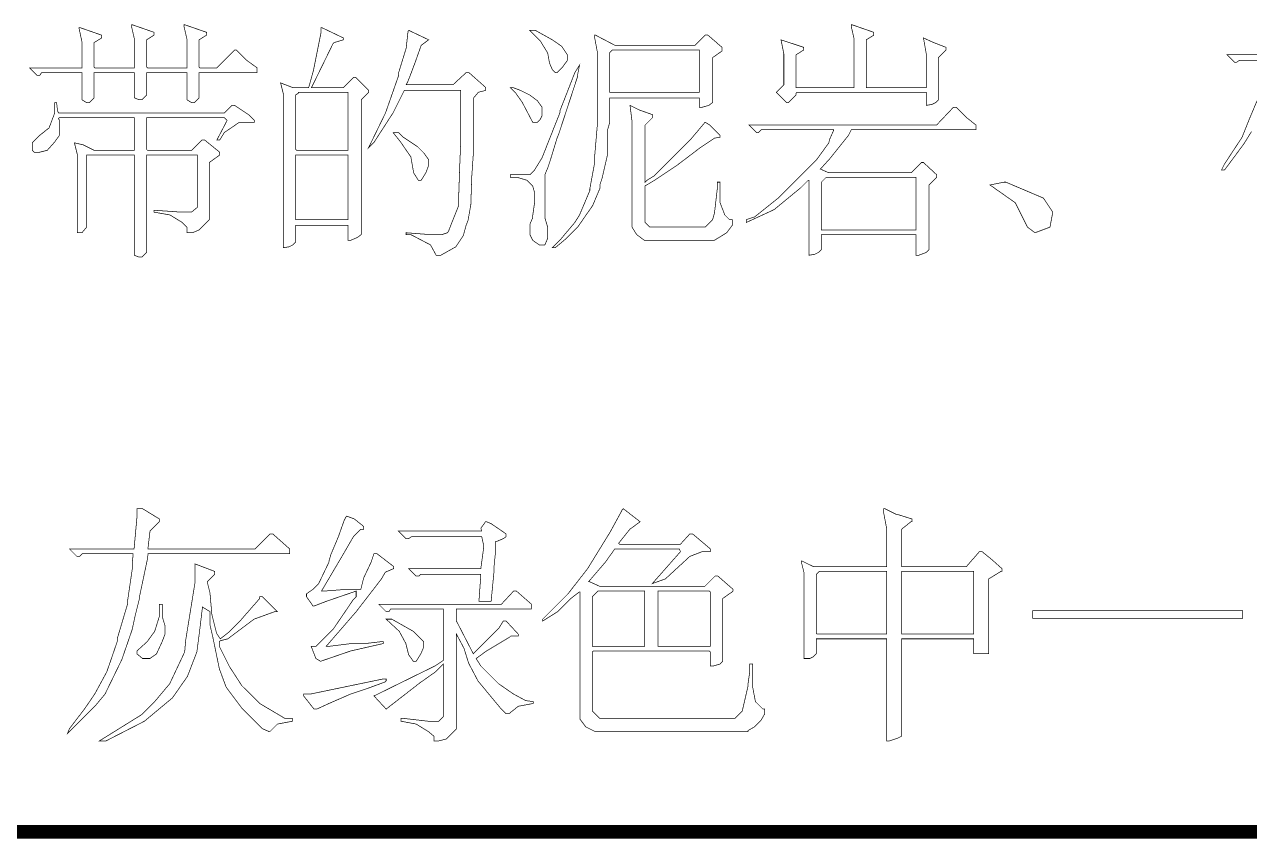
# Model space of a CAD drawing. Extents: x 94 to 452, y -72 to 1042.
# Drawn here: x 255.04 to 272.98, y 557.01 to 568.94 of the extents above; entities that cross this region are included whole.
import ezdxf

# ---------------------------------------------------------------- set-up
doc = ezdxf.new("R2010")
doc.units = 0
doc.header["$MEASUREMENT"] = 0
doc.layers.add('TREE_LAYER', color=7, linetype='Continuous')

msp = doc.modelspace()

# ---------------------------------------------------------------- linework, layer by layer
at = {"layer": 'TREE_LAYER'}
for points, const_width, elevation in [([(256.622711, 568.93196), (256.608985, 568.93196), (256.608985, 568.904509), (256.650162, 568.726078), (256.650162, 568.314313), (256.650162, 568.300588), (256.073691, 568.300588), (256.059966, 568.314313), (256.059966, 568.671176), (256.16977, 568.739803), (256.16977, 568.78098), (255.854084, 568.890784), (255.840358, 568.890784), (255.840358, 568.877058), (255.881534, 568.684901), (255.881534, 568.314313), (255.881534, 568.300588), (255.112907, 568.300588), (255.222711, 568.190784), (255.263887, 568.190784), (255.291338, 568.23196), (255.881534, 568.23196), (255.881534, 568.23196), (255.881534, 567.833921), (255.950162, 567.792744), (255.991338, 567.792744), (256.059966, 567.861372), (256.059966, 568.23196), (256.073691, 568.23196), (256.650162, 568.23196), (256.650162, 568.23196), (256.650162, 567.861372), (256.718789, 567.833921), (256.759966, 567.833921), (256.828593, 567.902548), (256.828593, 568.23196), (256.842319, 568.23196), (257.418789, 568.23196), (257.418789, 568.23196), (257.418789, 567.833921), (257.487417, 567.792744), (257.528593, 567.792744), (257.597221, 567.861372), (257.597221, 568.23196), (257.610946, 568.23196), (258.448201, 568.23196), (258.448201, 568.300588), (258.297221, 568.410392), (258.14624, 568.561372), (258.118789, 568.561372), (257.858005, 568.300588), (257.610946, 568.300588), (257.597221, 568.314313), (257.597221, 568.712352), (257.707025, 568.78098), (257.707025, 568.822156), (257.391338, 568.93196), (257.377613, 568.93196), (257.377613, 568.904509), (257.418789, 568.726078), (257.418789, 568.314313), (257.418789, 568.300588), (256.842319, 568.300588), (256.828593, 568.314313), (256.828593, 568.712352), (256.938397, 568.78098), (256.938397, 568.822156), (256.622711, 568.93196), (256.622711, 568.93196)], 0.01, 30), ([(267.163887, 568.93196), (267.150162, 568.93196), (267.150162, 568.904509), (267.191338, 568.726078), (267.191338, 568.012352), (267.177613, 568.012352), (266.354084, 568.012352), (266.340358, 568.012352), (266.340358, 568.492744), (266.450162, 568.561372), (266.450162, 568.561372), (266.450162, 568.602548), (266.12075, 568.712352), (266.161927, 568.50647), (266.161927, 568.053529), (266.052123, 567.943725), (266.203103, 567.792744), (266.230554, 567.792744), (266.340358, 567.902548), (266.340358, 567.929999), (266.354084, 567.943725), (268.248201, 567.943725), (268.248201, 567.929999), (268.248201, 567.751568), (268.330554, 567.765294), (268.385456, 567.792744), (268.426633, 567.833921), (268.426633, 568.451568), (268.536436, 568.561372), (268.536436, 568.602548), (268.358005, 568.671176), (268.207025, 568.739803), (268.248201, 568.50647), (268.248201, 568.012352), (268.248201, 568.012352), (267.36977, 568.012352), (267.36977, 568.012352), (267.36977, 568.712352), (267.479574, 568.78098), (267.479574, 568.78098), (267.479574, 568.822156), (267.163887, 568.93196), (267.163887, 568.93196)], 0.01, 30), ([(259.39526, 568.890784), (259.381534, 568.890784), (259.381534, 568.808431), (259.299182, 568.396666), (259.271731, 568.259411), (259.203103, 568.012352), (259.189378, 568.012352), (258.96977, 568.012352), (258.791338, 568.08098), (258.832515, 567.916274), (258.832515, 565.665294), (258.914868, 565.679019), (258.96977, 565.70647), (259.010946, 565.747646), (259.010946, 565.994705), (259.024672, 565.994705), (259.779574, 565.994705), (259.779574, 565.994705), (259.779574, 565.775097), (259.82075, 565.775097), (259.916829, 565.816274), (259.971731, 565.85745), (259.971731, 567.833921), (260.081534, 567.943725), (260.081534, 567.971176), (259.889378, 568.163333), (259.861927, 568.163333), (259.710946, 568.012352), (259.24428, 568.012352), (259.24428, 568.012352), (259.559966, 568.65745), (259.573691, 568.671176), (259.710946, 568.712352), (259.710946, 568.739803), (259.39526, 568.890784), (259.39526, 568.890784)], 0.01, 30), ([(260.671731, 568.849607), (260.658005, 568.835882), (260.630554, 568.588823), (260.52075, 568.23196), (260.52075, 568.190784), (260.328593, 567.641764), (260.081534, 567.133921), (260.163887, 567.216274), (260.438397, 567.641764), (260.603103, 567.971176), (261.426633, 567.971176), (261.426633, 567.971176), (261.426633, 567.147646), (261.426633, 567.147646), (261.412907, 566.804509), (261.399182, 566.392744), (261.399182, 566.282941), (261.316829, 566.077058), (261.289378, 566.008431), (261.248201, 565.898627), (261.234476, 565.884901), (261.152123, 565.85745), (260.987417, 565.85745), (260.630554, 565.884901), (260.630554, 565.85745), (260.699182, 565.85745), (260.987417, 565.70647), (261.06977, 565.55549), (261.138397, 565.55549), (261.358005, 565.679019), (261.467809, 565.843725), (261.508985, 565.994705), (261.536436, 566.063333), (261.577613, 566.296666), (261.591338, 566.708431), (261.618789, 567.10647), (261.618789, 567.861372), (261.687417, 567.943725), (261.797221, 567.971176), (261.797221, 568.012352), (261.550162, 568.23196), (261.508985, 568.23196), (261.316829, 568.053529), (260.630554, 568.053529), (260.630554, 568.053529), (260.658005, 568.108431), (260.685456, 568.177058), (260.767809, 568.396666), (260.850162, 568.629999), (260.959966, 568.712352), (260.671731, 568.849607), (260.671731, 568.849607)], 0.01, 30), ([(262.524672, 568.849607), (262.442319, 568.849607), (262.593299, 568.698627), (262.703103, 568.520195), (262.730554, 568.369215), (262.771731, 568.273137), (262.812907, 568.23196), (262.840358, 568.23196), (262.922711, 568.314313), (262.991338, 568.410392), (262.991338, 568.492744), (262.908985, 568.616274), (262.771731, 568.712352), (262.524672, 568.849607), (262.524672, 568.849607)], 0.01, 30), ([(263.403103, 568.78098), (263.389378, 568.78098), (263.389378, 568.753529), (263.430554, 568.533921), (263.430554, 567.463333), (263.389378, 566.982941), (263.389378, 566.900588), (263.32075, 566.529999), (263.32075, 566.502548), (263.16977, 566.145686), (263.101142, 566.035882), (262.881534, 565.775097), (262.771731, 565.665294), (262.812907, 565.665294), (262.977613, 565.802548), (263.142319, 565.967254), (263.361927, 566.282941), (263.471731, 566.543725), (263.471731, 566.598627), (263.499182, 566.68098), (263.540358, 566.859411), (263.581534, 567.037843), (263.581534, 567.394705), (263.608985, 567.490784), (263.608985, 567.861372), (263.622711, 567.861372), (264.926633, 567.861372), (264.926633, 567.861372), (264.926633, 567.724117), (264.967809, 567.724117), (265.063887, 567.751568), (265.118789, 567.792744), (265.118789, 568.451568), (265.256044, 568.547646), (265.256044, 568.561372), (265.256044, 568.602548), (265.050162, 568.78098), (265.008985, 568.78098), (264.858005, 568.629999), (263.691338, 568.629999), (263.403103, 568.78098), (263.403103, 568.78098)], 0.01, 30), ([(263.650162, 568.561372), (263.650162, 568.561372), (264.926633, 568.561372), (264.926633, 568.561372), (264.926633, 567.943725), (264.926633, 567.943725), (263.622711, 567.943725), (263.608985, 567.943725), (263.608985, 568.520195), (263.650162, 568.561372), (263.650162, 568.561372)], 0.01, 30), ([(273.710946, 568.492744), (272.654084, 568.492744), (272.763887, 568.382941), (272.791338, 568.382941), (272.832515, 568.410392), (273.258005, 568.410392)], 0.01, 30), ([(263.16977, 568.341764), (263.101142, 568.23196), (262.881534, 567.669215), (262.881534, 567.641764), (262.62075, 566.982941), (262.510946, 566.804509), (262.442319, 566.735882), (262.154084, 566.735882), (262.154084, 566.694705), (262.263887, 566.694705), (262.401142, 566.653529), (262.483495, 566.571176), (262.510946, 566.475097), (262.510946, 566.324117), (262.483495, 566.13196), (262.483495, 566.104509), (262.442319, 566.008431), (262.442319, 565.85745), (262.483495, 565.775097), (262.579574, 565.70647), (262.661927, 565.70647), (262.703103, 565.802548), (262.703103, 565.967254), (262.661927, 566.104509), (262.661927, 566.735882), (262.703103, 566.83196), (262.74428, 566.95549), (262.840358, 567.271176), (262.867809, 567.339803), (263.142319, 568.177058), (263.142319, 568.204509), (263.16977, 568.341764), (263.16977, 568.341764)], 0.01, 30), ([(259.052123, 567.929999), (259.052123, 567.943725), (259.779574, 567.943725), (259.779574, 567.929999), (259.779574, 567.10647), (259.779574, 567.092744), (259.024672, 567.092744), (259.010946, 567.10647), (259.010946, 567.902548), (259.052123, 567.929999), (259.052123, 567.929999)], 0.01, 30), ([(262.19526, 568.012352), (262.154084, 568.012352), (262.236436, 567.929999), (262.332515, 567.792744), (262.483495, 567.504509), (262.552123, 567.504509), (262.593299, 567.545686), (262.62075, 567.600588), (262.62075, 567.724117), (262.552123, 567.820195), (262.442319, 567.902548), (262.305064, 567.971176), (262.19526, 568.012352), (262.19526, 568.012352)], 0.01, 30), ([(255.510946, 567.792744), (255.483495, 567.792744), (255.483495, 567.641764), (255.401142, 567.422156), (255.263887, 567.312352), (255.154084, 567.202548), (255.154084, 567.092744), (255.181534, 567.065294), (255.263887, 567.065294), (255.373691, 567.092744), (255.483495, 567.216274), (255.552123, 567.312352), (255.552123, 567.53196), (255.538397, 567.559411), (255.552123, 567.573137), (256.650162, 567.573137), (256.650162, 567.573137), (256.650162, 567.10647), (256.650162, 567.092744), (256.059966, 567.092744), (255.89526, 567.175097), (255.771731, 567.202548), (255.812907, 567.037843), (255.812907, 565.884901), (255.881534, 565.884901), (255.950162, 565.967254), (255.950162, 567.024117), (255.963887, 567.024117), (256.650162, 567.024117), (256.650162, 567.024117), (256.650162, 565.55549), (256.718789, 565.528039), (256.759966, 565.528039), (256.828593, 565.596666), (256.828593, 567.024117), (256.842319, 567.024117), (257.556044, 567.024117), (257.56977, 567.024117), (257.56977, 566.25549), (257.487417, 566.186862), (257.336436, 566.186862), (257.14428, 566.200588), (256.938397, 566.214313), (256.938397, 566.186862), (257.171731, 566.145686), (257.350162, 566.035882), (257.418789, 565.967254), (257.418789, 565.884901), (257.501142, 565.884901), (257.597221, 565.926078), (257.748201, 566.077058), (257.748201, 566.914313), (257.899182, 567.024117), (257.899182, 567.065294), (257.679574, 567.243725), (257.638397, 567.243725), (257.487417, 567.092744), (256.842319, 567.092744), (256.828593, 567.10647), (256.828593, 567.573137), (256.842319, 567.573137), (257.967809, 567.573137), (258.008985, 567.53196), (257.858005, 567.243725), (257.899182, 567.243725), (257.967809, 567.353529), (258.187417, 567.504509), (258.407025, 567.504509), (258.407025, 567.53196), (258.324672, 567.614313), (258.118789, 567.751568), (258.077613, 567.751568), (257.967809, 567.641764), (255.538397, 567.641764), (255.524672, 567.669215), (255.510946, 567.792744), (255.510946, 567.792744)], 0.01, 30), ([(263.910946, 567.751568), (263.910946, 567.751568), (263.910946, 567.737843), (263.938397, 567.518235), (263.938397, 565.967254), (264.007025, 565.85745), (264.116829, 565.775097), (265.14624, 565.775097), (265.214868, 565.816274), (265.324672, 565.884901), (265.407025, 565.994705), (265.407025, 566.077058), (265.365848, 566.077058), (265.297221, 566.145686), (265.228593, 566.324117), (265.228593, 566.626078), (265.187417, 566.626078), (265.187417, 566.529999), (265.14624, 566.173137), (265.118789, 566.077058), (265.008985, 565.967254), (264.199182, 565.967254), (264.130554, 566.035882), (264.130554, 566.571176), (264.267809, 566.653529), (264.597221, 566.873137), (264.940358, 567.133921), (265.14624, 567.271176), (265.228593, 567.284901), (265.228593, 567.312352), (265.077613, 567.463333), (265.008985, 567.504509), (264.789378, 567.243725), (264.267809, 566.722156), (264.158005, 566.653529), (264.130554, 566.626078), (264.130554, 566.639803), (264.130554, 567.463333), (264.240358, 567.573137), (264.240358, 567.614313), (264.048201, 567.682941), (263.910946, 567.751568), (263.910946, 567.751568)], 0.01, 30), ([(268.687417, 567.724117), (268.64624, 567.724117), (268.399182, 567.463333), (265.654084, 567.463333), (265.763887, 567.353529), (265.791338, 567.353529), (265.832515, 567.394705), (266.889378, 567.394705), (266.889378, 567.38098), (266.834476, 567.25745), (266.82075, 567.202548), (266.642319, 566.95549), (266.079574, 566.392744), (265.736436, 566.118235), (265.612907, 566.077058), (265.612907, 566.035882), (265.96977, 566.200588), (266.024672, 566.228039), (266.408985, 566.543725), (266.518789, 566.653529), (266.532515, 566.653529), (266.532515, 565.55549), (266.614868, 565.569215), (266.66977, 565.596666), (266.710946, 565.637843), (266.710946, 565.843725), (266.710946, 565.85745), (268.097221, 565.85745), (268.097221, 565.843725), (268.097221, 565.55549), (268.138397, 565.55549), (268.248201, 565.596666), (268.289378, 565.637843), (268.289378, 566.584901), (268.399182, 566.694705), (268.399182, 566.735882), (268.207025, 566.914313), (268.179574, 566.914313), (268.028593, 566.763333), (266.82075, 566.763333), (266.697221, 566.818235), (266.834476, 566.969215), (267.108985, 567.312352), (267.150162, 567.394705), (268.975652, 567.394705), (268.975652, 567.463333), (268.838397, 567.573137), (268.687417, 567.724117), (268.687417, 567.724117)], 0.01, 30), ([(273.093299, 567.820195), (272.983495, 567.559411), (272.873691, 567.284901), (272.612907, 566.886862), (272.571731, 566.804509), (272.571731, 566.804509), (272.612907, 566.804509), (272.626633, 566.818235), (272.901142, 567.188823), (273.010946, 567.367254)], 0.01, 30), ([(260.52075, 567.353529), (260.438397, 567.353529), (260.548201, 567.216274), (260.699182, 566.996666), (260.740358, 566.763333), (260.808985, 566.653529), (260.850162, 566.653529), (260.918789, 566.763333), (260.959966, 566.873137), (260.959966, 566.95549), (260.891338, 567.051568), (260.79526, 567.147646), (260.589378, 567.284901), (260.52075, 567.353529), (260.52075, 567.353529)], 0.01, 30), ([(259.010946, 567.024117), (259.024672, 567.024117), (259.779574, 567.024117), (259.779574, 567.024117), (259.779574, 566.077058), (259.779574, 566.077058), (259.024672, 566.077058), (259.010946, 566.077058), (259.010946, 567.024117), (259.010946, 567.024117)], 0.01, 30), ([(266.779574, 566.694705), (266.779574, 566.694705), (268.097221, 566.694705), (268.097221, 566.694705), (268.097221, 565.926078), (268.097221, 565.926078), (266.710946, 565.926078), (266.710946, 565.926078), (266.710946, 566.626078), (266.779574, 566.694705), (266.779574, 566.694705)], 0.01, 30), ([(269.414868, 566.626078), (269.387417, 566.626078), (269.181534, 566.584901), (269.552123, 566.324117), (269.730554, 565.967254), (269.840358, 565.884901), (270.059966, 565.967254), (270.101142, 566.186862), (269.963887, 566.392744), (269.414868, 566.626078), (269.414868, 566.626078)], 0.01, 30), ([(256.769065, 561.841653), (256.686713, 561.841653), (256.686713, 561.704398), (256.645536, 561.251457), (255.698477, 561.251457), (255.808281, 561.141653), (255.849458, 561.141653), (255.890634, 561.182829), (256.631811, 561.182829), (256.631811, 561.169104), (256.618085, 561.031849), (256.618085, 560.949496), (256.549458, 560.482829), (256.549458, 560.441653), (256.398477, 559.93381), (256.398477, 559.892633), (256.247497, 559.453417), (256.069065, 559.124006), (255.918085, 558.904398), (255.698477, 558.616162), (255.671026, 558.547535), (256.082791, 558.9593), (256.220046, 559.124006), (256.467105, 559.631849), (256.618085, 560.071064), (256.659262, 560.263221), (256.727889, 560.537731), (256.727889, 560.565182), (256.837693, 561.086751), (256.851418, 561.182829), (258.923967, 561.182829), (258.923967, 561.251457), (258.676909, 561.471064), (258.635732, 561.471064), (258.416124, 561.251457), (256.851418, 561.251457), (256.851418, 561.278908), (256.878869, 561.512241), (257.016124, 561.649496), (257.016124, 561.690672), (256.769065, 561.841653), (256.769065, 561.841653)], 0.01, 30), ([(263.810242, 561.841653), (263.796516, 561.827927), (263.782791, 561.800476), (263.618085, 561.498515), (263.288673, 560.963221), (263.000438, 560.592633), (262.62985, 560.222045), (262.62985, 560.194594), (262.849458, 560.331849), (263.041614, 560.524006), (263.165144, 560.620084), (263.178869, 560.620084), (263.178869, 560.620084), (263.178869, 558.767143), (263.178869, 558.753417), (263.261222, 558.643613), (263.398477, 558.574986), (265.635732, 558.574986), (265.635732, 558.588712), (265.731811, 558.643613), (265.827889, 558.739692), (265.882791, 558.83577), (265.882791, 558.904398), (265.85534, 558.904398), (265.745536, 559.014202), (265.70436, 559.23381), (265.70436, 559.563221), (265.663183, 559.563221), (265.663183, 559.453417), (265.635732, 559.261261), (265.635732, 559.23381), (265.553379, 558.876947), (265.443575, 558.767143), (263.467105, 558.767143), (263.357301, 558.876947), (263.357301, 559.741653), (263.371026, 559.755378), (265.072987, 559.755378), (265.086713, 559.741653), (265.086713, 559.53577), (265.127889, 559.53577), (265.223967, 559.563221), (265.265144, 559.604398), (265.265144, 560.524006), (265.402399, 560.620084), (265.416124, 560.63381), (265.416124, 560.661261), (265.196516, 560.853417), (265.15534, 560.853417), (265.00436, 560.702437), (263.467105, 560.702437), (263.316124, 560.771064), (263.302399, 560.771064), (263.549458, 561.0593), (263.686713, 561.251457), (264.633771, 561.251457), (264.647497, 561.21028), (264.235732, 560.743613), (264.427889, 560.812241), (264.784752, 561.141653), (264.963183, 561.21028), (265.086713, 561.21028), (265.086713, 561.251457), (264.825928, 561.471064), (264.784752, 561.471064), (264.647497, 561.320084), (263.75534, 561.320084), (263.741614, 561.33381), (263.90632, 561.539692), (264.057301, 561.649496), (263.810242, 561.841653), (263.810242, 561.841653)], 0.01, 30), ([(267.639654, 561.841653), (267.625928, 561.841653), (267.625928, 561.773025), (267.667105, 561.553417), (267.667105, 561.004398), (267.667105, 560.990672), (266.596516, 560.990672), (266.431811, 561.073025), (266.418085, 561.073025), (266.418085, 561.0593), (266.459262, 560.894594), (266.459262, 559.645574), (266.541614, 559.645574), (266.596516, 559.673025), (266.637693, 559.714202), (266.637693, 559.93381), (266.651418, 559.93381), (267.667105, 559.93381), (267.667105, 559.93381), (267.667105, 558.437731), (267.708281, 558.437731), (267.831811, 558.478908), (267.886713, 558.506359), (267.886713, 559.93381), (267.886713, 559.93381), (268.943575, 559.93381), (268.943575, 559.93381), (268.943575, 559.714202), (269.163183, 559.714202), (269.163183, 560.812241), (269.341614, 560.922045), (269.35534, 560.922045), (269.35534, 560.963221), (269.218085, 561.086751), (269.067105, 561.21028), (269.025928, 561.21028), (268.833771, 560.990672), (267.886713, 560.990672), (267.886713, 561.004398), (267.886713, 561.539692), (268.023967, 561.649496), (268.037693, 561.649496), (268.037693, 561.690672), (267.818085, 561.7593), (267.80436, 561.7593), (267.639654, 561.841653), (267.639654, 561.841653)], 0.01, 30), ([(259.761222, 561.731849), (259.747497, 561.718123), (259.720046, 561.663221), (259.637693, 561.429888), (259.527889, 561.169104), (259.500438, 561.073025), (259.500438, 561.0593), (259.349458, 560.743613), (259.267105, 560.661261), (259.171026, 560.592633), (259.171026, 560.551457), (259.267105, 560.414202), (259.28083, 560.414202), (259.459262, 560.482829), (259.898477, 560.63381), (259.898477, 560.620084), (259.898477, 560.551457), (259.857301, 560.51028), (259.569065, 560.08479), (259.308281, 559.824006), (259.239654, 559.824006), (259.308281, 559.645574), (259.376909, 559.604398), (259.816124, 559.755378), (260.296516, 559.865182), (260.296516, 559.892633), (260.269065, 559.892633), (260.035732, 559.865182), (259.82985, 559.865182), (259.500438, 559.824006), (259.459262, 559.824006), (259.898477, 560.331849), (260.269065, 560.812241), (260.323967, 560.908319), (260.351418, 560.922045), (260.447497, 560.963221), (260.447497, 560.990672), (260.433771, 561.004398), (260.200438, 561.182829), (260.159262, 561.182829), (260.118085, 561.0593), (260.008281, 560.825966), (259.98083, 560.716162), (259.967105, 560.661261), (259.788673, 560.661261), (259.431811, 560.63381), (259.390634, 560.63381), (259.70632, 561.169104), (259.857301, 561.429888), (259.967105, 561.539692), (260.008281, 561.539692), (260.008281, 561.580868), (259.871026, 561.690672), (259.761222, 561.731849), (259.761222, 561.731849)], 0.01, 30), ([(261.80632, 561.649496), (261.792595, 561.649496), (261.723967, 561.553417), (261.737693, 561.512241), (261.723967, 561.512241), (260.516124, 561.512241), (260.625928, 561.402437), (260.667105, 561.402437), (260.708281, 561.429888), (261.737693, 561.429888), (261.765144, 561.306359), (261.765144, 561.265182), (261.723967, 560.963221), (260.667105, 560.963221), (260.776909, 560.853417), (260.818085, 560.853417), (260.845536, 560.880868), (261.723967, 560.880868), (261.723967, 560.867143), (261.696516, 560.482829), (261.874948, 560.482829), (261.916124, 560.908319), (261.916124, 560.976947), (261.943575, 561.251457), (261.943575, 561.361261), (261.957301, 561.361261), (262.053379, 561.402437), (262.094556, 561.429888), (262.094556, 561.471064), (261.874948, 561.622045), (261.80632, 561.649496), (261.80632, 561.649496)], 0.01, 30), ([(257.537693, 561.031849), (257.537693, 561.031849), (257.537693, 560.757339), (257.400438, 559.906359), (257.386713, 559.741653), (257.167105, 559.274986), (256.947497, 559.014202), (256.75534, 558.822045), (256.137693, 558.437731), (256.233771, 558.437731), (256.796516, 558.725966), (257.208281, 559.069104), (257.427889, 559.38479), (257.565144, 559.741653), (257.60632, 560.057339), (257.647497, 560.400476), (257.757301, 560.331849), (257.757301, 560.139692), (257.798477, 559.961261), (257.894556, 559.494594), (257.990634, 559.23381), (258.018085, 559.192633), (258.223967, 558.918123), (258.525928, 558.616162), (258.622007, 558.574986), (258.635732, 558.574986), (258.745536, 558.68479), (258.965144, 558.725966), (258.965144, 558.767143), (258.85534, 558.767143), (258.484752, 558.986751), (258.223967, 559.247535), (258.045536, 559.522045), (257.894556, 559.824006), (257.894556, 559.892633), (257.908281, 559.906359), (258.018085, 559.93381), (258.402399, 560.222045), (258.70436, 560.331849), (258.745536, 560.331849), (258.525928, 560.551457), (258.484752, 560.551457), (258.484752, 560.524006), (258.196516, 560.194594), (258.031811, 560.029888), (257.908281, 559.93381), (257.853379, 560.016162), (257.784752, 560.290672), (257.757301, 560.606359), (257.716124, 560.771064), (257.716124, 560.771064), (257.825928, 560.880868), (257.825928, 560.922045), (257.537693, 561.031849), (257.537693, 561.031849)], 0.01, 30), ([(266.678869, 560.922045), (266.678869, 560.922045), (267.667105, 560.922045), (267.667105, 560.922045), (267.667105, 560.016162), (267.667105, 560.002437), (266.651418, 560.002437), (266.637693, 560.016162), (266.637693, 560.880868), (266.678869, 560.922045), (266.678869, 560.922045)], 0.01, 30), ([(267.886713, 560.922045), (267.886713, 560.922045), (268.943575, 560.922045), (268.943575, 560.922045), (268.943575, 560.016162), (268.943575, 560.002437), (267.886713, 560.002437), (267.886713, 560.016162), (267.886713, 560.922045), (267.886713, 560.922045)], 0.01, 30), ([(262.245536, 560.63381), (262.20436, 560.63381), (262.025928, 560.441653), (260.227889, 560.441653), (260.337693, 560.331849), (260.378869, 560.331849), (260.40632, 560.373025), (261.174948, 560.373025), (261.174948, 560.373025), (261.174948, 559.618123), (261.051418, 559.53577), (260.159262, 559.096555), (260.337693, 558.904398), (260.831811, 559.288712), (261.065144, 559.453417), (261.174948, 559.563221), (261.174948, 559.563221), (261.174948, 558.794594), (261.10632, 558.725966), (260.95534, 558.725966), (260.598477, 558.767143), (260.557301, 558.767143), (260.557301, 558.725966), (260.776909, 558.68479), (260.95534, 558.574986), (261.037693, 558.506359), (261.037693, 558.437731), (261.10632, 558.437731), (261.216124, 558.465182), (261.367105, 558.616162), (261.367105, 559.988712), (261.367105, 560.002437), (261.476909, 559.796555), (261.545536, 559.576947), (261.682791, 559.316162), (262.012203, 558.918123), (262.094556, 558.83577), (262.135732, 558.83577), (262.272987, 558.945574), (262.492595, 558.986751), (262.492595, 559.014202), (262.382791, 559.027927), (262.20436, 559.124006), (261.984752, 559.274986), (261.723967, 559.53577), (261.65534, 559.645574), (261.80632, 559.755378), (262.149458, 559.961261), (262.163183, 559.974986), (262.272987, 559.974986), (262.272987, 560.002437), (262.094556, 560.194594), (262.053379, 560.194594), (261.984752, 560.08479), (261.614163, 559.714202), (261.367105, 560.194594), (261.367105, 560.373025), (261.367105, 560.373025), (262.465144, 560.373025), (262.465144, 560.441653), (262.245536, 560.63381), (262.245536, 560.63381)], 0.01, 30), ([(263.425928, 560.620084), (263.439654, 560.63381), (264.125928, 560.63381), (264.125928, 560.620084), (264.125928, 559.824006), (264.125928, 559.824006), (263.371026, 559.824006), (263.357301, 559.824006), (263.357301, 560.551457), (263.425928, 560.620084), (263.425928, 560.620084)], 0.01, 30), ([(264.318085, 560.620084), (264.318085, 560.63381), (265.072987, 560.63381), (265.086713, 560.620084), (265.086713, 559.824006), (265.072987, 559.824006), (264.318085, 559.824006), (264.318085, 559.824006), (264.318085, 560.620084), (264.318085, 560.620084)], 0.01, 30), ([(257.057301, 560.441653), (257.016124, 560.441653), (257.016124, 560.263221), (256.947497, 560.043613), (256.837693, 559.892633), (256.686713, 559.755378), (256.686713, 559.714202), (256.769065, 559.645574), (256.878869, 559.645574), (256.974948, 559.714202), (257.057301, 559.892633), (257.098477, 560.002437), (257.098477, 560.125966), (257.057301, 560.263221), (257.057301, 560.441653), (257.057301, 560.441653)], 0.01, 30), ([(272.882791, 560.345574), (269.808281, 560.345574), (269.808281, 560.318123), (269.808281, 560.23577), (272.388673, 560.23577), (272.882791, 560.23577), (272.882791, 560.290672), (272.882791, 560.345574)], 0.01, 30), ([(260.420046, 560.222045), (260.337693, 560.222045), (260.52985, 560.043613), (260.625928, 559.865182), (260.667105, 559.700476), (260.735732, 559.604398), (260.776909, 559.604398), (260.845536, 559.714202), (260.886713, 559.81028), (260.886713, 559.892633), (260.735732, 560.043613), (260.420046, 560.222045), (260.420046, 560.222045)], 0.01, 30), ([(260.337693, 559.343613), (260.282791, 559.343613), (259.225928, 559.124006), (259.12985, 559.124006), (259.12985, 559.096555), (259.28083, 558.904398), (259.322007, 558.904398), (259.500438, 558.986751), (259.816124, 559.124006), (260.063183, 559.206359), (260.323967, 559.302437), (260.337693, 559.316162), (260.337693, 559.343613), (260.337693, 559.343613)], 0.01, 30), ([(221.22612, 557.107476), (399.22612, 557.107476)], 0.2, 178)]:
    msp.add_lwpolyline(points, dxfattribs=dict(at, const_width=const_width, elevation=elevation))

doc.saveas('drawing.dxf')
